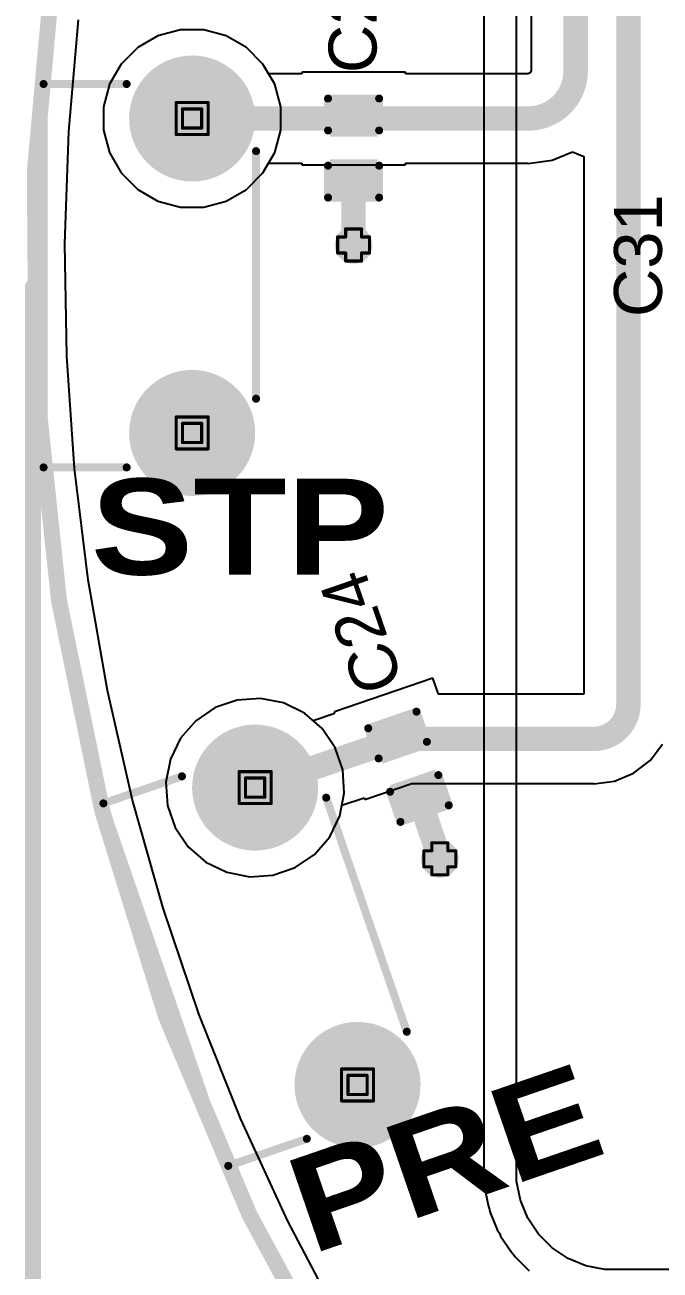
# Model space of a CAD drawing. Header units: inches. Extents: x -18 to 202, y -11 to 119.
# Drawn here: x -9.21 to 0.88, y 16.47 to 36.27 of the extents above; entities that cross this region are included whole.
import ezdxf

# ---------------------------------------------------------------- set-up
doc = ezdxf.new("R2010")
doc.units = ezdxf.units.IN
for name, color, linetype in [('Board Outline', 216, 'Continuous'), ('Bottom Layer', 5, 'Continuous'), ('Bottom Solder', 6, 'Continuous'), ('Dimension', 6, 'Continuous'), ('Drill Drawing', 1, 'Continuous'), ('Ground', 16, 'Continuous'), ('Keep-Out Layer', 6, 'Continuous'), ('Multi-Layer', 9, 'Continuous'), ('Pad Holes', 156, 'Continuous'), ('Power', 76, 'Continuous'), ('Top Layer', 1, 'Continuous'), ('Top Overlay', 2, 'Continuous'), ('Top Paste', 8, 'Continuous'), ('Top Solder', 216, 'Continuous'), ('Via Holes', 16, 'Continuous')]:
    doc.layers.add(name, color=color, linetype=linetype)
doc.styles.add('Arial', font='', dxfattribs={"height": 0.2})
doc.styles.add('Arial Black_Bold', font='', dxfattribs={"height": 0.2})
doc.styles.get('Arial').set_extended_font_data('Arial')
doc.styles.get('Arial Black_Bold').set_extended_font_data('Arial Black', bold=True)

# ---------------------------------------------------------------- blocks, each defined once
blk = doc.blocks.new('K2_1101DF_C4DW_01_6')
at = {"layer": 'Bottom Layer'}
h = blk.add_hatch(color=5, dxfattribs=at)
edge = h.paths.add_edge_path()
edge.add_arc((-2.5, 0), 0.9, 0, 360)
h = blk.add_hatch(color=5, dxfattribs=at)
edge = h.paths.add_edge_path()
edge.add_arc((2.5, 0), 0.9, 0, 360)
at = {"layer": 'Bottom Solder'}
h = blk.add_hatch(color=6, dxfattribs=at)
edge = h.paths.add_edge_path()
edge.add_arc((-2.5, 0), 1.002, 0, 360)
h = blk.add_hatch(color=6, dxfattribs=at)
edge = h.paths.add_edge_path()
edge.add_arc((2.5, 0), 1.002, 0, 360)
at = {"layer": 'Ground'}
h = blk.add_hatch(color=16, dxfattribs=at)
edge = h.paths.add_edge_path()
edge.add_arc((-2.5, 0), 0.9, 0, 360)
h = blk.add_hatch(color=16, dxfattribs=at)
edge = h.paths.add_edge_path()
edge.add_arc((2.5, 0), 0.9, 0, 360)
at = {"layer": 'Multi-Layer'}
h = blk.add_hatch(color=9, dxfattribs=at)
edge = h.paths.add_edge_path()
edge.add_arc((-2.5, 0), 0.9, 0, 360)
h = blk.add_hatch(color=9, dxfattribs=at)
edge = h.paths.add_edge_path()
edge.add_arc((2.5, 0), 0.9, 0, 360)
at = {"layer": 'Pad Holes'}
h = blk.add_hatch(color=7, dxfattribs=at)
edge = h.paths.add_edge_path()
edge.add_arc((-2.5, 0), 0.46, 0, 360)
h = blk.add_hatch(color=7, dxfattribs=at)
edge = h.paths.add_edge_path()
edge.add_arc((2.5, 0), 0.46, 0, 360)
at = {"layer": 'Power'}
h = blk.add_hatch(color=76, dxfattribs=at)
edge = h.paths.add_edge_path()
edge.add_arc((-2.5, 0), 0.9, 0, 360)
h = blk.add_hatch(color=76, dxfattribs=at)
edge = h.paths.add_edge_path()
edge.add_arc((2.5, 0), 0.9, 0, 360)
at = {"layer": 'Top Layer'}
h = blk.add_hatch(color=1, dxfattribs=at)
edge = h.paths.add_edge_path()
edge.add_arc((-2.5, 0), 0.9, 0, 360)
h = blk.add_hatch(color=1, dxfattribs=at)
edge = h.paths.add_edge_path()
edge.add_arc((2.5, 0), 0.9, 0, 360)
at = {"layer": 'Top Solder'}
h = blk.add_hatch(color=216, dxfattribs=at)
edge = h.paths.add_edge_path()
edge.add_arc((-2.5, 0), 1.002, 0, 360)
h = blk.add_hatch(color=216, dxfattribs=at)
edge = h.paths.add_edge_path()
edge.add_arc((2.5, 0), 1.002, 0, 360)
at = {"layer": 'Top Overlay', "const_width": 0.127}
for points in [[(-1.981, 1.016), (1.956, 1.016)], [(-3.048, -2.362), (-3.048, -1.041)], [(3.048, -2.362), (3.048, -1.041)], [(3.048, -2.362), (-3.048, -2.362)]]:
    blk.add_lwpolyline(points, dxfattribs=at)
at = {"layer": 'Top Overlay', "const_width": 0.0635}
for points in [[(-2.013, 1.016, 1), (-1.949, 1.016, 1)], [(1.924, 1.016, 1), (1.988, 1.016, 1)], [(-3.08, -1.041, 1), (-3.016, -1.041, 1)], [(3.016, -1.041, 1), (3.08, -1.041, 1)], [(-3.08, -2.362, 1), (-3.016, -2.362, 1)], [(-3.08, -2.362, 1), (-3.016, -2.362, 1)], [(3.016, -2.362, 1), (3.08, -2.362, 1)], [(3.016, -2.362, 1), (3.08, -2.362, 1)]]:
    blk.add_lwpolyline(points, format="xyb", close=True, dxfattribs=at)
blk = doc.blocks.new('K2_1101DF_C4DW_01_8')
at = {"layer": 'Bottom Layer'}
h = blk.add_hatch(color=5, dxfattribs=at)
edge = h.paths.add_edge_path()
edge.add_arc((-2.5, 0), 0.9, 0, 360)
h = blk.add_hatch(color=5, dxfattribs=at)
edge = h.paths.add_edge_path()
edge.add_arc((2.5, 0), 0.9, 0, 360)
at = {"layer": 'Bottom Solder'}
h = blk.add_hatch(color=6, dxfattribs=at)
edge = h.paths.add_edge_path()
edge.add_arc((-2.5, 0), 1.002, 0, 360)
h = blk.add_hatch(color=6, dxfattribs=at)
edge = h.paths.add_edge_path()
edge.add_arc((2.5, 0), 1.002, 0, 360)
at = {"layer": 'Ground'}
h = blk.add_hatch(color=16, dxfattribs=at)
edge = h.paths.add_edge_path()
edge.add_arc((-2.5, 0), 0.9, 0, 360)
h = blk.add_hatch(color=16, dxfattribs=at)
edge = h.paths.add_edge_path()
edge.add_arc((2.5, 0), 0.9, 0, 360)
at = {"layer": 'Multi-Layer'}
h = blk.add_hatch(color=9, dxfattribs=at)
edge = h.paths.add_edge_path()
edge.add_arc((-2.5, 0), 0.9, 0, 360)
h = blk.add_hatch(color=9, dxfattribs=at)
edge = h.paths.add_edge_path()
edge.add_arc((2.5, 0), 0.9, 0, 360)
at = {"layer": 'Pad Holes'}
h = blk.add_hatch(color=7, dxfattribs=at)
edge = h.paths.add_edge_path()
edge.add_arc((-2.5, 0), 0.46, 0, 360)
h = blk.add_hatch(color=7, dxfattribs=at)
edge = h.paths.add_edge_path()
edge.add_arc((2.5, 0), 0.46, 0, 360)
at = {"layer": 'Power'}
h = blk.add_hatch(color=76, dxfattribs=at)
edge = h.paths.add_edge_path()
edge.add_arc((-2.5, 0), 0.9, 0, 360)
h = blk.add_hatch(color=76, dxfattribs=at)
edge = h.paths.add_edge_path()
edge.add_arc((2.5, 0), 0.9, 0, 360)
at = {"layer": 'Top Layer'}
h = blk.add_hatch(color=1, dxfattribs=at)
edge = h.paths.add_edge_path()
edge.add_arc((-2.5, 0), 0.9, 0, 360)
h = blk.add_hatch(color=1, dxfattribs=at)
edge = h.paths.add_edge_path()
edge.add_arc((2.5, 0), 0.9, 0, 360)
at = {"layer": 'Top Solder'}
h = blk.add_hatch(color=216, dxfattribs=at)
edge = h.paths.add_edge_path()
edge.add_arc((-2.5, 0), 1.002, 0, 360)
h = blk.add_hatch(color=216, dxfattribs=at)
edge = h.paths.add_edge_path()
edge.add_arc((2.5, 0), 1.002, 0, 360)
at = {"layer": 'Top Overlay', "const_width": 0.127}
for points in [[(-1.981, 1.016), (1.956, 1.016)], [(-3.048, -2.362), (-3.048, -1.041)], [(3.048, -2.362), (3.048, -1.041)], [(-3.048, -2.362), (3.048, -2.362)]]:
    blk.add_lwpolyline(points, dxfattribs=at)
at = {"layer": 'Top Overlay', "const_width": 0.0635}
for points in [[(-2.013, 1.016, 1), (-1.949, 1.016, 1)], [(1.924, 1.016, 1), (1.988, 1.016, 1)], [(-3.08, -1.041, 1), (-3.016, -1.041, 1)], [(3.016, -1.041, 1), (3.08, -1.041, 1)], [(-3.08, -2.362, 1), (-3.016, -2.362, 1)], [(-3.08, -2.362, 1), (-3.016, -2.362, 1)], [(3.016, -2.362, 1), (3.08, -2.362, 1)], [(3.016, -2.362, 1), (3.08, -2.362, 1)]]:
    blk.add_lwpolyline(points, format="xyb", close=True, dxfattribs=at)
blk = doc.blocks.new('PJ_332A_6A_61')
at = {"layer": 'Bottom Layer'}
h = blk.add_hatch(color=5, dxfattribs=at)
edge = h.paths.add_edge_path()
edge.add_arc((-4.275, 2.5), 0.5, 270, 450)
edge.add_line((-4.275, 3), (-5.175, 3))
edge.add_arc((-5.175, 2.5), 0.5, 90, 270)
edge.add_line((-5.175, 2), (-4.275, 2))
h = blk.add_hatch(color=5, dxfattribs=at)
edge = h.paths.add_edge_path()
edge.add_arc((-4.275, 0.05), 0.7, 0, 360)
h = blk.add_hatch(color=5, dxfattribs=at)
edge = h.paths.add_edge_path()
edge.add_arc((2.725, 0.05), 0.7, 0, 360)
h = blk.add_hatch(color=5, dxfattribs=at)
edge = h.paths.add_edge_path()
edge.add_arc((-4.275, -2.95), 0.5, 270, 450)
edge.add_line((-4.275, -2.45), (-5.175, -2.45))
edge.add_arc((-5.175, -2.95), 0.5, 90, 270)
edge.add_line((-5.175, -3.45), (-4.275, -3.45))
at = {"layer": 'Bottom Solder'}
h = blk.add_hatch(color=6, dxfattribs=at)
edge = h.paths.add_edge_path()
edge.add_arc((-4.275, 2.5), 0.55, 270, 450)
edge.add_line((-4.275, 3.05), (-5.175, 3.05))
edge.add_arc((-5.175, 2.5), 0.55, 90, 270)
edge.add_line((-5.175, 1.95), (-4.275, 1.95))
h = blk.add_hatch(color=6, dxfattribs=at)
edge = h.paths.add_edge_path()
edge.add_arc((-4.275, 0.05), 0.802, 0, 360)
h = blk.add_hatch(color=6, dxfattribs=at)
edge = h.paths.add_edge_path()
edge.add_arc((2.725, 0.05), 0.802, 0, 360)
h = blk.add_hatch(color=6, dxfattribs=at)
edge = h.paths.add_edge_path()
edge.add_arc((-4.275, -2.95), 0.55, 270, 450)
edge.add_line((-4.275, -2.4), (-5.175, -2.4))
edge.add_arc((-5.175, -2.95), 0.55, 90, 270)
edge.add_line((-5.175, -3.5), (-4.275, -3.5))
at = {"layer": 'Ground'}
h = blk.add_hatch(color=16, dxfattribs=at)
edge = h.paths.add_edge_path()
edge.add_arc((-4.275, 2.5), 0.5, 270, 450)
edge.add_line((-4.275, 3), (-5.175, 3))
edge.add_arc((-5.175, 2.5), 0.5, 90, 270)
edge.add_line((-5.175, 2), (-4.275, 2))
h = blk.add_hatch(color=16, dxfattribs=at)
edge = h.paths.add_edge_path()
edge.add_arc((-4.275, 0.05), 0.7, 0, 360)
h = blk.add_hatch(color=16, dxfattribs=at)
edge = h.paths.add_edge_path()
edge.add_arc((2.725, 0.05), 0.7, 0, 360)
h = blk.add_hatch(color=16, dxfattribs=at)
edge = h.paths.add_edge_path()
edge.add_arc((-4.275, -2.95), 0.5, 270, 450)
edge.add_line((-4.275, -2.45), (-5.175, -2.45))
edge.add_arc((-5.175, -2.95), 0.5, 90, 270)
edge.add_line((-5.175, -3.45), (-4.275, -3.45))
at = {"layer": 'Multi-Layer'}
h = blk.add_hatch(color=9, dxfattribs=at)
edge = h.paths.add_edge_path()
edge.add_arc((-4.275, 2.5), 0.5, 270, 450)
edge.add_line((-4.275, 3), (-5.175, 3))
edge.add_arc((-5.175, 2.5), 0.5, 90, 270)
edge.add_line((-5.175, 2), (-4.275, 2))
h = blk.add_hatch(color=9, dxfattribs=at)
edge = h.paths.add_edge_path()
edge.add_arc((-4.275, 0.05), 0.7, 0, 360)
h = blk.add_hatch(color=9, dxfattribs=at)
edge = h.paths.add_edge_path()
edge.add_arc((2.725, 0.05), 0.7, 0, 360)
h = blk.add_hatch(color=9, dxfattribs=at)
edge = h.paths.add_edge_path()
edge.add_arc((-4.275, -2.95), 0.5, 270, 450)
edge.add_line((-4.275, -2.45), (-5.175, -2.45))
edge.add_arc((-5.175, -2.95), 0.5, 90, 270)
edge.add_line((-5.175, -3.45), (-4.275, -3.45))
at = {"layer": 'Pad Holes'}
h = blk.add_hatch(color=7, dxfattribs=at)
edge = h.paths.add_edge_path()
edge.add_arc((-4.275, 2.5), 0.3, 270, 450)
edge.add_line((-4.275, 2.8), (-5.175, 2.8))
edge.add_arc((-5.175, 2.5), 0.3, 90, 270)
edge.add_line((-5.175, 2.2), (-4.275, 2.2))
h = blk.add_hatch(color=7, dxfattribs=at)
edge = h.paths.add_edge_path()
edge.add_arc((-4.275, 0.05), 0.7, 0, 360)
h = blk.add_hatch(color=7, dxfattribs=at)
edge = h.paths.add_edge_path()
edge.add_arc((2.725, 0.05), 0.7, 0, 360)
h = blk.add_hatch(color=7, dxfattribs=at)
edge = h.paths.add_edge_path()
edge.add_arc((-4.275, -2.95), 0.3, 270, 450)
edge.add_line((-4.275, -2.65), (-5.175, -2.65))
edge.add_arc((-5.175, -2.95), 0.3, 90, 270)
edge.add_line((-5.175, -3.25), (-4.275, -3.25))
at = {"layer": 'Power'}
h = blk.add_hatch(color=76, dxfattribs=at)
edge = h.paths.add_edge_path()
edge.add_arc((-4.275, 2.5), 0.5, 270, 450)
edge.add_line((-4.275, 3), (-5.175, 3))
edge.add_arc((-5.175, 2.5), 0.5, 90, 270)
edge.add_line((-5.175, 2), (-4.275, 2))
h = blk.add_hatch(color=76, dxfattribs=at)
edge = h.paths.add_edge_path()
edge.add_arc((-4.275, 0.05), 0.7, 0, 360)
h = blk.add_hatch(color=76, dxfattribs=at)
edge = h.paths.add_edge_path()
edge.add_arc((2.725, 0.05), 0.7, 0, 360)
h = blk.add_hatch(color=76, dxfattribs=at)
edge = h.paths.add_edge_path()
edge.add_arc((-4.275, -2.95), 0.5, 270, 450)
edge.add_line((-4.275, -2.45), (-5.175, -2.45))
edge.add_arc((-5.175, -2.95), 0.5, 90, 270)
edge.add_line((-5.175, -3.45), (-4.275, -3.45))
at = {"layer": 'Top Layer'}
for points in [[(1.775, 4.4), (3.275, 4.4), (3.275, 2.8), (1.775, 2.8)], [(3.975, 4.4), (5.475, 4.4), (5.475, 2.8), (3.975, 2.8)], [(-2.025, -2.8), (-0.525, -2.8), (-0.525, -4.4), (-2.025, -4.4)], [(3.475, -2.8), (4.975, -2.8), (4.975, -4.4), (3.475, -4.4)]]:
    blk.add_hatch(color=1, dxfattribs=at).paths.add_polyline_path(points)
h = blk.add_hatch(color=1, dxfattribs=at)
edge = h.paths.add_edge_path()
edge.add_arc((-4.275, 2.5), 0.5, 270, 450)
edge.add_line((-4.275, 3), (-5.175, 3))
edge.add_arc((-5.175, 2.5), 0.5, 90, 270)
edge.add_line((-5.175, 2), (-4.275, 2))
h = blk.add_hatch(color=1, dxfattribs=at)
edge = h.paths.add_edge_path()
edge.add_arc((-4.275, 0.05), 0.7, 0, 360)
h = blk.add_hatch(color=1, dxfattribs=at)
edge = h.paths.add_edge_path()
edge.add_arc((2.725, 0.05), 0.7, 0, 360)
h = blk.add_hatch(color=1, dxfattribs=at)
edge = h.paths.add_edge_path()
edge.add_arc((-4.275, -2.95), 0.5, 270, 450)
edge.add_line((-4.275, -2.45), (-5.175, -2.45))
edge.add_arc((-5.175, -2.95), 0.5, 90, 270)
edge.add_line((-5.175, -3.45), (-4.275, -3.45))
at = {"layer": 'Top Paste'}
for points in [[(1.775, 4.4), (3.275, 4.4), (3.275, 2.8), (1.775, 2.8)], [(3.975, 4.4), (5.475, 4.4), (5.475, 2.8), (3.975, 2.8)], [(-2.025, -2.8), (-0.525, -2.8), (-0.525, -4.4), (-2.025, -4.4)], [(3.475, -2.8), (4.975, -2.8), (4.975, -4.4), (3.475, -4.4)]]:
    blk.add_hatch(color=8, dxfattribs=at).paths.add_polyline_path(points)
at = {"layer": 'Top Solder'}
for points in [[(1.725, 4.45), (3.325, 4.45), (3.325, 2.75), (1.725, 2.75)], [(3.925, 4.45), (5.525, 4.45), (5.525, 2.75), (3.925, 2.75)], [(-2.075, -2.75), (-0.475, -2.75), (-0.475, -4.45), (-2.075, -4.45)], [(3.425, -2.75), (5.025, -2.75), (5.025, -4.45), (3.425, -4.45)]]:
    blk.add_hatch(color=216, dxfattribs=at).paths.add_polyline_path(points)
h = blk.add_hatch(color=216, dxfattribs=at)
edge = h.paths.add_edge_path()
edge.add_arc((-4.275, 2.5), 0.55, 270, 450)
edge.add_line((-4.275, 3.05), (-5.175, 3.05))
edge.add_arc((-5.175, 2.5), 0.55, 90, 270)
edge.add_line((-5.175, 1.95), (-4.275, 1.95))
h = blk.add_hatch(color=216, dxfattribs=at)
edge = h.paths.add_edge_path()
edge.add_arc((-4.275, 0.05), 0.802, 0, 360)
h = blk.add_hatch(color=216, dxfattribs=at)
edge = h.paths.add_edge_path()
edge.add_arc((2.725, 0.05), 0.802, 0, 360)
h = blk.add_hatch(color=216, dxfattribs=at)
edge = h.paths.add_edge_path()
edge.add_arc((-4.275, -2.95), 0.55, 270, 450)
edge.add_line((-4.275, -2.4), (-5.175, -2.4))
edge.add_arc((-5.175, -2.95), 0.55, 90, 270)
edge.add_line((-5.175, -3.5), (-4.275, -3.5))
at = {"layer": 'Keep-Out Layer', "const_width": 0.254}
for points in [[(-8.763, 2.6), (-6.775, 2.6)], [(-6.775, 2.6), (-6.775, -2.6)], [(-8.763, -2.6), (-6.775, -2.6)]]:
    blk.add_lwpolyline(points, dxfattribs=at)
at = {"layer": 'Keep-Out Layer', "const_width": 0.127}
for points in [[(-8.827, 2.6, 1), (-8.7, 2.6, 1)], [(-6.839, 2.6, 1), (-6.712, 2.6, 1)], [(-6.839, 2.6, 1), (-6.712, 2.6, 1)], [(-8.827, -2.6, 1), (-8.7, -2.6, 1)], [(-6.839, -2.6, 1), (-6.712, -2.6, 1)], [(-6.839, -2.6, 1), (-6.712, -2.6, 1)]]:
    blk.add_lwpolyline(points, format="xyb", close=True, dxfattribs=at)
at = {"layer": 'Top Overlay', "const_width": 0.254}
for points in [[(-6.775, 3.2), (-5.511, 3.2)], [(-6.775, 3.2), (-6.775, -3.1)], [(-5.511, 3.2), (-5.28, 3.2)], [(-3.97, 3.2), (-3.62, 3.2)], [(-3.739, 3.2), (1.544, 3.2)], [(3.506, 3.2), (3.744, 3.2)], [(-8.775, 2.55), (-6.775, 2.55)], [(-8.775, 2.55), (-8.775, -2.49)], [(5.257, 2.569), (5.257, -3.1)], [(-8.775, -2.49), (-6.775, -2.49)], [(-6.775, -3.1), (-5.795, -3.1)], [(-3.456, -3.1), (-2.256, -3.1)], [(-0.294, -3.1), (3.244, -3.1)], [(5.206, -3.1), (5.257, -3.1)]]:
    blk.add_lwpolyline(points, dxfattribs=at)
at = {"layer": 'Top Overlay', "const_width": 0.127}
for points in [[(-6.839, 3.2, 1), (-6.712, 3.2, 1)], [(-6.839, 3.2, 1), (-6.712, 3.2, 1)], [(-5.575, 3.2, 1), (-5.448, 3.2, 1)], [(-5.575, 3.2, 1), (-5.448, 3.2, 1)], [(-5.343, 3.2, 1), (-5.216, 3.2, 1)], [(-4.034, 3.2, 1), (-3.907, 3.2, 1)], [(-3.802, 3.2, 1), (-3.675, 3.2, 1)], [(-3.684, 3.2, 1), (-3.557, 3.2, 1)], [(1.48, 3.2, 1), (1.607, 3.2, 1)], [(3.442, 3.2, 1), (3.569, 3.2, 1)], [(3.68, 3.2, 1), (3.807, 3.2, 1)], [(-8.839, 2.55, 1), (-8.712, 2.55, 1)], [(-8.839, 2.55, 1), (-8.712, 2.55, 1)], [(-6.839, 2.55, 1), (-6.712, 2.55, 1)], [(5.193, 2.569, 1), (5.32, 2.569, 1)], [(-8.839, -2.49, 1), (-8.712, -2.49, 1)], [(-8.839, -2.49, 1), (-8.712, -2.49, 1)], [(-6.839, -2.49, 1), (-6.712, -2.49, 1)], [(-6.839, -3.1, 1), (-6.712, -3.1, 1)], [(-6.839, -3.1, 1), (-6.712, -3.1, 1)], [(-5.858, -3.1, 1), (-5.731, -3.1, 1)], [(-3.519, -3.1, 1), (-3.392, -3.1, 1)], [(-2.32, -3.1, 1), (-2.193, -3.1, 1)], [(-0.357, -3.1, 1), (-0.23, -3.1, 1)], [(3.18, -3.1, 1), (3.307, -3.1, 1)], [(5.142, -3.1, 1), (5.269, -3.1, 1)], [(5.193, -3.1, 1), (5.32, -3.1, 1)], [(5.193, -3.1, 1), (5.32, -3.1, 1)]]:
    blk.add_lwpolyline(points, format="xyb", close=True, dxfattribs=at)
blk = doc.blocks.new('C___0402_83')
at = {"layer": 'Top Layer'}
for points in [[(-0.699, -0.318), (-0.699, 0.318), (-0.241, 0.318), (-0.241, -0.318)], [(0.241, -0.318), (0.241, 0.318), (0.699, 0.318), (0.699, -0.318)]]:
    blk.add_hatch(color=1, dxfattribs=at).paths.add_polyline_path(points)
at = {"layer": 'Top Paste'}
for points in [[(-0.699, -0.318), (-0.699, 0.318), (-0.241, 0.318), (-0.241, -0.318)], [(0.241, -0.318), (0.241, 0.318), (0.699, 0.318), (0.699, -0.318)]]:
    blk.add_hatch(color=8, dxfattribs=at).paths.add_polyline_path(points)
at = {"layer": 'Top Solder'}
for points in [[(-0.758, -0.377), (-0.758, 0.377), (-0.181, 0.377), (-0.181, -0.377)], [(0.181, -0.377), (0.181, 0.377), (0.758, 0.377), (0.758, -0.377)]]:
    blk.add_hatch(color=216, dxfattribs=at).paths.add_polyline_path(points)
at = {"layer": 'Top Overlay', "const_width": 0.127}
for points in [[(-0.787, 0.406), (-0.787, -0.406)], [(-0.279, 0.406), (-0.787, 0.406)], [(0.787, 0.406), (0.279, 0.406)], [(0.787, 0.406), (0.787, -0.406)], [(-0.787, -0.406), (-0.279, -0.406)], [(0.279, -0.406), (0.787, -0.406)]]:
    blk.add_lwpolyline(points, dxfattribs=at)
at = {"layer": 'Top Overlay', "const_width": 0.0635}
for points in [[(-0.819, 0.406, 1), (-0.756, 0.406, 1)], [(-0.819, 0.406, 1), (-0.756, 0.406, 1)], [(-0.311, 0.406, 1), (-0.248, 0.406, 1)], [(0.248, 0.406, 1), (0.311, 0.406, 1)], [(0.756, 0.406, 1), (0.819, 0.406, 1)], [(0.756, 0.406, 1), (0.819, 0.406, 1)], [(-0.819, -0.406, 1), (-0.756, -0.406, 1)], [(-0.819, -0.406, 1), (-0.756, -0.406, 1)], [(-0.311, -0.406, 1), (-0.248, -0.406, 1)], [(0.248, -0.406, 1), (0.311, -0.406, 1)], [(0.756, -0.406, 1), (0.819, -0.406, 1)], [(0.756, -0.406, 1), (0.819, -0.406, 1)]]:
    blk.add_lwpolyline(points, format="xyb", close=True, dxfattribs=at)
blk = doc.blocks.new('C___0402_85')
at = {"layer": 'Top Layer'}
for points in [[(-0.699, -0.318), (-0.699, 0.318), (-0.241, 0.318), (-0.241, -0.318)], [(0.241, -0.318), (0.241, 0.318), (0.699, 0.318), (0.699, -0.318)]]:
    blk.add_hatch(color=1, dxfattribs=at).paths.add_polyline_path(points)
at = {"layer": 'Top Paste'}
for points in [[(-0.699, -0.318), (-0.699, 0.318), (-0.241, 0.318), (-0.241, -0.318)], [(0.241, -0.318), (0.241, 0.318), (0.699, 0.318), (0.699, -0.318)]]:
    blk.add_hatch(color=8, dxfattribs=at).paths.add_polyline_path(points)
at = {"layer": 'Top Solder'}
for points in [[(-0.758, -0.377), (-0.758, 0.377), (-0.181, 0.377), (-0.181, -0.377)], [(0.181, -0.377), (0.181, 0.377), (0.758, 0.377), (0.758, -0.377)]]:
    blk.add_hatch(color=216, dxfattribs=at).paths.add_polyline_path(points)
at = {"layer": 'Top Overlay', "const_width": 0.127}
for points in [[(-0.279, 0.406), (-0.787, 0.406)], [(-0.787, 0.406), (-0.787, -0.406)], [(0.787, 0.406), (0.279, 0.406)], [(0.787, 0.406), (0.787, -0.406)], [(-0.279, -0.406), (-0.787, -0.406)], [(0.787, -0.406), (0.279, -0.406)]]:
    blk.add_lwpolyline(points, dxfattribs=at)
at = {"layer": 'Top Overlay', "const_width": 0.0635}
for points in [[(-0.819, 0.406, 1), (-0.756, 0.406, 1)], [(-0.819, 0.406, 1), (-0.756, 0.406, 1)], [(-0.311, 0.406, 1), (-0.248, 0.406, 1)], [(0.248, 0.406, 1), (0.311, 0.406, 1)], [(0.756, 0.406, 1), (0.819, 0.406, 1)], [(0.756, 0.406, 1), (0.819, 0.406, 1)], [(-0.819, -0.406, 1), (-0.756, -0.406, 1)], [(-0.819, -0.406, 1), (-0.756, -0.406, 1)], [(-0.311, -0.406, 1), (-0.248, -0.406, 1)], [(0.248, -0.406, 1), (0.311, -0.406, 1)], [(0.756, -0.406, 1), (0.819, -0.406, 1)], [(0.756, -0.406, 1), (0.819, -0.406, 1)]]:
    blk.add_lwpolyline(points, format="xyb", close=True, dxfattribs=at)

msp = doc.modelspace()

# ---------------------------------------------------------------- hatches: boundary and pattern name
at = {"layer": 'Bottom Layer'}
h = msp.add_hatch(color=5, dxfattribs=at)
edge = h.paths.add_edge_path()
edge.add_arc((-3.988, 32.769), 0.3, 0, 360)
h = msp.add_hatch(color=5, dxfattribs=at)
edge = h.paths.add_edge_path()
edge.add_arc((-2.616, 23.008), 0.3, 0, 360)
at = {"layer": 'Ground'}
h = msp.add_hatch(color=16, dxfattribs=at)
edge = h.paths.add_edge_path()
edge.add_arc((-3.988, 32.769), 0.3, 0, 360)
h = msp.add_hatch(color=16, dxfattribs=at)
edge = h.paths.add_edge_path()
edge.add_arc((-2.616, 23.008), 0.3, 0, 360)
at = {"layer": 'Power'}
h = msp.add_hatch(color=76, dxfattribs=at)
edge = h.paths.add_edge_path()
edge.add_arc((-3.988, 32.769), 0.3, 0, 360)
h = msp.add_hatch(color=76, dxfattribs=at)
edge = h.paths.add_edge_path()
edge.add_arc((-2.616, 23.008), 0.3, 0, 360)
at = {"layer": 'Top Layer'}
h = msp.add_hatch(color=1, dxfattribs=at)
edge = h.paths.add_edge_path()
edge.add_arc((-3.988, 32.769), 0.3, 0, 360)
h = msp.add_hatch(color=1, dxfattribs=at)
edge = h.paths.add_edge_path()
edge.add_arc((-2.616, 23.008), 0.3, 0, 360)
at = {"layer": 'Via Holes'}
h = msp.add_hatch(color=7, dxfattribs=at)
edge = h.paths.add_edge_path()
edge.add_arc((-3.988, 32.769), 0.15, 0, 360)
h = msp.add_hatch(color=7, dxfattribs=at)
edge = h.paths.add_edge_path()
edge.add_arc((-2.616, 23.008), 0.15, 0, 360)

# ---------------------------------------------------------------- linework, layer by layer
at = {"layer": 'Board Outline', "const_width": 0.254}
msp.add_lwpolyline([(44.23, 62.31, -3.535496), (7.565, 62.289)], format="xyb", dxfattribs=at)
at = {"layer": 'Bottom Layer'}
for p, q in [((-8.516, 34.571), (-8.362, 36.351)), ((-7.098, 36.092), (-7.419, 35.907)), ((-6.74, 36.188), (-7.098, 36.092)), ((-6.369, 36.188), (-6.74, 36.188)), ((-6.011, 36.092), (-6.369, 36.188)), ((-5.69, 35.907), (-6.011, 36.092)), ((-7.419, 35.907), (-7.681, 35.645)), ((-5.428, 35.645), (-5.69, 35.907)), ((-7.681, 35.645), (-7.866, 35.324)), ((-5.242, 35.324), (-5.428, 35.645)), ((-7.866, 35.324), (-7.962, 34.965)), ((-5.146, 34.965), (-5.242, 35.324)), ((-7.962, 34.965), (-7.962, 34.595)), ((-5.146, 34.595), (-5.146, 34.965)), ((-8.578, 32.786), (-8.516, 34.571)), ((-7.962, 34.595), (-7.866, 34.237)), ((-5.242, 34.237), (-5.146, 34.595)), ((-7.866, 34.237), (-7.681, 33.916)), ((-5.428, 33.916), (-5.242, 34.237)), ((-7.681, 33.916), (-7.419, 33.653)), ((-5.69, 33.653), (-5.428, 33.916)), ((-7.419, 33.653), (-7.098, 33.468)), ((-7.098, 33.468), (-6.74, 33.372)), ((-6.369, 33.372), (-6.011, 33.468)), ((-6.011, 33.468), (-5.69, 33.653)), ((-6.74, 33.372), (-6.369, 33.372)), ((-8.547, 30.999), (-8.578, 32.786)), ((-8.424, 29.217), (-8.547, 30.999)), ((-8.209, 27.443), (-8.424, 29.217)), ((-7.902, 25.683), (-8.209, 27.443)), ((-7.504, 23.941), (-7.902, 25.683)), ((-5.466, 25.558), (-5.836, 25.532)), ((-5.102, 25.487), (-5.466, 25.558)), ((-6.186, 25.412), (-6.494, 25.204)), ((-5.836, 25.532), (-6.186, 25.412)), ((-4.769, 25.325), (-5.102, 25.487)), ((-6.494, 25.204), (-6.737, 24.925)), ((-4.489, 25.082), (-4.769, 25.325)), ((-4.282, 24.774), (-4.489, 25.082)), ((-6.737, 24.925), (-6.899, 24.591)), ((-4.161, 24.424), (-4.282, 24.774)), ((-6.899, 24.591), (-6.97, 24.227)), ((-4.135, 24.054), (-4.161, 24.424)), ((-6.97, 24.227), (-6.944, 23.858)), ((-4.206, 23.69), (-4.135, 24.054)), ((-7.017, 22.222), (-7.504, 23.941)), ((-6.944, 23.858), (-6.823, 23.507)), ((-4.368, 23.357), (-4.206, 23.69)), ((-6.823, 23.507), (-6.616, 23.2)), ((-6.616, 23.2), (-6.336, 22.956)), ((-4.611, 23.077), (-4.368, 23.357)), ((-4.919, 22.87), (-4.611, 23.077)), ((-6.336, 22.956), (-6.003, 22.794)), ((-6.003, 22.794), (-5.639, 22.723)), ((-5.269, 22.749), (-4.919, 22.87)), ((-5.639, 22.723), (-5.269, 22.749)), ((-6.442, 20.53), (-7.017, 22.222)), ((-5.779, 18.871), (-6.442, 20.53)), ((-5.032, 17.248), (-5.779, 18.871)), ((-4.201, 15.666), (-5.032, 17.248))]:
    msp.add_line(p, q, dxfattribs=at)
at = {"layer": 'Dimension', "const_width": 0.254}
msp.add_lwpolyline([(-9.086, -10.77), (-9.086, 32.104)], dxfattribs=at)
at = {"layer": 'Dimension', "const_width": 0.127}
msp.add_lwpolyline([(-9.149, 32.104, 1), (-9.022, 32.104, 1)], format="xyb", close=True, dxfattribs=at)
at = {"layer": 'Drill Drawing', "const_width": 0.0508}
for points in [[(-6.808, 35.034), (-6.3, 35.034)], [(-6.808, 34.526), (-6.808, 35.034)], [(-6.3, 34.526), (-6.3, 35.034)], [(-6.707, 34.932), (-6.402, 34.932)], [(-6.707, 34.628), (-6.707, 34.932)], [(-6.402, 34.628), (-6.402, 34.932)], [(-6.707, 34.628), (-6.402, 34.628)], [(-6.808, 34.526), (-6.3, 34.526)], [(-4.242, 32.642), (-4.242, 32.896)], [(-4.242, 32.896), (-4.115, 32.896)], [(-4.115, 32.896), (-4.115, 33.023)], [(-4.115, 33.023), (-3.861, 33.023)], [(-3.861, 32.896), (-3.861, 33.023)], [(-3.861, 32.896), (-3.734, 32.896)], [(-3.734, 32.642), (-3.734, 32.896)], [(-4.242, 32.642), (-4.115, 32.642)], [(-4.115, 32.515), (-4.115, 32.642)], [(-4.115, 32.515), (-3.861, 32.515)], [(-3.861, 32.642), (-3.734, 32.642)], [(-3.861, 32.515), (-3.861, 32.642)], [(-6.808, 30.034), (-6.3, 30.034)], [(-6.808, 29.526), (-6.808, 30.034)], [(-6.707, 29.932), (-6.402, 29.932)], [(-6.707, 29.628), (-6.707, 29.932)], [(-6.402, 29.628), (-6.402, 29.932)], [(-6.3, 29.526), (-6.3, 30.034)], [(-6.808, 29.526), (-6.3, 29.526)], [(-6.707, 29.628), (-6.402, 29.628)], [(-5.806, 24.395), (-5.298, 24.395)], [(-5.806, 23.887), (-5.806, 24.395)], [(-5.298, 23.887), (-5.298, 24.395)], [(-5.705, 24.293), (-5.4, 24.293)], [(-5.705, 23.988), (-5.705, 24.293)], [(-5.4, 23.988), (-5.4, 24.293)], [(-5.705, 23.988), (-5.4, 23.988)], [(-5.806, 23.887), (-5.298, 23.887)], [(-2.743, 23.135), (-2.743, 23.262)], [(-2.743, 23.262), (-2.489, 23.262)], [(-2.489, 23.135), (-2.489, 23.262)], [(-2.87, 22.881), (-2.87, 23.135)], [(-2.87, 23.135), (-2.743, 23.135)], [(-2.489, 23.135), (-2.362, 23.135)], [(-2.362, 22.881), (-2.362, 23.135)], [(-2.87, 22.881), (-2.743, 22.881)], [(-2.743, 22.754), (-2.743, 22.881)], [(-2.743, 22.754), (-2.489, 22.754)], [(-2.489, 22.881), (-2.362, 22.881)], [(-2.489, 22.754), (-2.489, 22.881)], [(-4.179, 19.667), (-3.671, 19.667)], [(-4.179, 19.159), (-4.179, 19.667)], [(-3.671, 19.159), (-3.671, 19.667)], [(-4.077, 19.565), (-3.772, 19.565)], [(-4.077, 19.261), (-4.077, 19.565)], [(-3.772, 19.261), (-3.772, 19.565)], [(-4.077, 19.261), (-3.772, 19.261)], [(-4.179, 19.159), (-3.671, 19.159)]]:
    msp.add_lwpolyline(points, dxfattribs=at)
at = {"layer": 'Drill Drawing', "const_width": 0.0254}
for points in [[(-6.821, 35.034, 1), (-6.796, 35.034, 1)], [(-6.821, 35.034, 1), (-6.796, 35.034, 1)], [(-6.313, 35.034, 1), (-6.288, 35.034, 1)], [(-6.313, 35.034, 1), (-6.288, 35.034, 1)], [(-6.72, 34.932, 1), (-6.694, 34.932, 1)], [(-6.72, 34.932, 1), (-6.694, 34.932, 1)], [(-6.415, 34.932, 1), (-6.389, 34.932, 1)], [(-6.415, 34.932, 1), (-6.389, 34.932, 1)], [(-6.72, 34.628, 1), (-6.694, 34.628, 1)], [(-6.72, 34.628, 1), (-6.694, 34.628, 1)], [(-6.415, 34.628, 1), (-6.389, 34.628, 1)], [(-6.415, 34.628, 1), (-6.389, 34.628, 1)], [(-6.821, 34.526, 1), (-6.796, 34.526, 1)], [(-6.821, 34.526, 1), (-6.796, 34.526, 1)], [(-6.313, 34.526, 1), (-6.288, 34.526, 1)], [(-6.313, 34.526, 1), (-6.288, 34.526, 1)], [(-4.255, 32.896, 1), (-4.229, 32.896, 1)], [(-4.255, 32.896, 1), (-4.229, 32.896, 1)], [(-4.128, 33.023, 1), (-4.102, 33.023, 1)], [(-4.128, 33.023, 1), (-4.102, 33.023, 1)], [(-4.128, 32.896, 1), (-4.102, 32.896, 1)], [(-4.128, 32.896, 1), (-4.102, 32.896, 1)], [(-3.873, 33.023, 1), (-3.848, 33.023, 1)], [(-3.873, 33.023, 1), (-3.848, 33.023, 1)], [(-3.873, 32.896, 1), (-3.848, 32.896, 1)], [(-3.873, 32.896, 1), (-3.848, 32.896, 1)], [(-3.747, 32.896, 1), (-3.721, 32.896, 1)], [(-3.747, 32.896, 1), (-3.721, 32.896, 1)], [(-4.255, 32.642, 1), (-4.229, 32.642, 1)], [(-4.255, 32.642, 1), (-4.229, 32.642, 1)], [(-4.128, 32.642, 1), (-4.102, 32.642, 1)], [(-4.128, 32.642, 1), (-4.102, 32.642, 1)], [(-4.128, 32.515, 1), (-4.102, 32.515, 1)], [(-4.128, 32.515, 1), (-4.102, 32.515, 1)], [(-3.873, 32.642, 1), (-3.848, 32.642, 1)], [(-3.873, 32.642, 1), (-3.848, 32.642, 1)], [(-3.873, 32.515, 1), (-3.848, 32.515, 1)], [(-3.873, 32.515, 1), (-3.848, 32.515, 1)], [(-3.747, 32.642, 1), (-3.721, 32.642, 1)], [(-3.747, 32.642, 1), (-3.721, 32.642, 1)], [(-6.821, 30.034, 1), (-6.796, 30.034, 1)], [(-6.821, 30.034, 1), (-6.796, 30.034, 1)], [(-6.72, 29.932, 1), (-6.694, 29.932, 1)], [(-6.72, 29.932, 1), (-6.694, 29.932, 1)], [(-6.415, 29.932, 1), (-6.389, 29.932, 1)], [(-6.415, 29.932, 1), (-6.389, 29.932, 1)], [(-6.313, 30.034, 1), (-6.288, 30.034, 1)], [(-6.313, 30.034, 1), (-6.288, 30.034, 1)], [(-6.821, 29.526, 1), (-6.796, 29.526, 1)], [(-6.821, 29.526, 1), (-6.796, 29.526, 1)], [(-6.72, 29.628, 1), (-6.694, 29.628, 1)], [(-6.72, 29.628, 1), (-6.694, 29.628, 1)], [(-6.415, 29.628, 1), (-6.389, 29.628, 1)], [(-6.415, 29.628, 1), (-6.389, 29.628, 1)], [(-6.313, 29.526, 1), (-6.288, 29.526, 1)], [(-6.313, 29.526, 1), (-6.288, 29.526, 1)], [(-5.819, 24.395, 1), (-5.794, 24.395, 1)], [(-5.819, 24.395, 1), (-5.794, 24.395, 1)], [(-5.311, 24.395, 1), (-5.286, 24.395, 1)], [(-5.311, 24.395, 1), (-5.286, 24.395, 1)], [(-5.718, 24.293, 1), (-5.692, 24.293, 1)], [(-5.718, 24.293, 1), (-5.692, 24.293, 1)], [(-5.413, 24.293, 1), (-5.387, 24.293, 1)], [(-5.413, 24.293, 1), (-5.387, 24.293, 1)], [(-5.718, 23.988, 1), (-5.692, 23.988, 1)], [(-5.718, 23.988, 1), (-5.692, 23.988, 1)], [(-5.413, 23.988, 1), (-5.387, 23.988, 1)], [(-5.413, 23.988, 1), (-5.387, 23.988, 1)], [(-5.819, 23.887, 1), (-5.794, 23.887, 1)], [(-5.819, 23.887, 1), (-5.794, 23.887, 1)], [(-5.311, 23.887, 1), (-5.286, 23.887, 1)], [(-5.311, 23.887, 1), (-5.286, 23.887, 1)], [(-2.756, 23.262, 1), (-2.731, 23.262, 1)], [(-2.756, 23.262, 1), (-2.731, 23.262, 1)], [(-2.502, 23.262, 1), (-2.477, 23.262, 1)], [(-2.502, 23.262, 1), (-2.477, 23.262, 1)], [(-2.883, 23.135, 1), (-2.858, 23.135, 1)], [(-2.883, 23.135, 1), (-2.858, 23.135, 1)], [(-2.756, 23.135, 1), (-2.731, 23.135, 1)], [(-2.756, 23.135, 1), (-2.731, 23.135, 1)], [(-2.502, 23.135, 1), (-2.477, 23.135, 1)], [(-2.502, 23.135, 1), (-2.477, 23.135, 1)], [(-2.375, 23.135, 1), (-2.35, 23.135, 1)], [(-2.375, 23.135, 1), (-2.35, 23.135, 1)], [(-2.883, 22.881, 1), (-2.858, 22.881, 1)], [(-2.883, 22.881, 1), (-2.858, 22.881, 1)], [(-2.756, 22.881, 1), (-2.731, 22.881, 1)], [(-2.756, 22.881, 1), (-2.731, 22.881, 1)], [(-2.756, 22.754, 1), (-2.731, 22.754, 1)], [(-2.756, 22.754, 1), (-2.731, 22.754, 1)], [(-2.502, 22.881, 1), (-2.477, 22.881, 1)], [(-2.502, 22.881, 1), (-2.477, 22.881, 1)], [(-2.502, 22.754, 1), (-2.477, 22.754, 1)], [(-2.502, 22.754, 1), (-2.477, 22.754, 1)], [(-2.375, 22.881, 1), (-2.35, 22.881, 1)], [(-2.375, 22.881, 1), (-2.35, 22.881, 1)], [(-4.191, 19.667, 1), (-4.166, 19.667, 1)], [(-4.191, 19.667, 1), (-4.166, 19.667, 1)], [(-3.683, 19.667, 1), (-3.658, 19.667, 1)], [(-3.683, 19.667, 1), (-3.658, 19.667, 1)], [(-4.09, 19.565, 1), (-4.064, 19.565, 1)], [(-4.09, 19.565, 1), (-4.064, 19.565, 1)], [(-3.785, 19.565, 1), (-3.76, 19.565, 1)], [(-3.785, 19.565, 1), (-3.76, 19.565, 1)], [(-4.09, 19.261, 1), (-4.064, 19.261, 1)], [(-4.09, 19.261, 1), (-4.064, 19.261, 1)], [(-3.785, 19.261, 1), (-3.76, 19.261, 1)], [(-3.785, 19.261, 1), (-3.76, 19.261, 1)], [(-4.191, 19.159, 1), (-4.166, 19.159, 1)], [(-4.191, 19.159, 1), (-4.166, 19.159, 1)], [(-3.683, 19.159, 1), (-3.658, 19.159, 1)], [(-3.683, 19.159, 1), (-3.658, 19.159, 1)]]:
    msp.add_lwpolyline(points, format="xyb", close=True, dxfattribs=at)
at = {"layer": 'Ground'}
for p, q in [((-8.516, 34.571), (-8.362, 36.351)), ((-7.098, 36.092), (-7.419, 35.907)), ((-6.74, 36.188), (-7.098, 36.092)), ((-6.369, 36.188), (-6.74, 36.188)), ((-6.011, 36.092), (-6.369, 36.188)), ((-5.69, 35.907), (-6.011, 36.092)), ((-7.419, 35.907), (-7.681, 35.645)), ((-5.428, 35.645), (-5.69, 35.907)), ((-7.681, 35.645), (-7.866, 35.324)), ((-5.242, 35.324), (-5.428, 35.645)), ((-7.866, 35.324), (-7.962, 34.965)), ((-5.146, 34.965), (-5.242, 35.324)), ((-7.962, 34.965), (-7.962, 34.595)), ((-5.146, 34.595), (-5.146, 34.965)), ((-8.578, 32.786), (-8.516, 34.571)), ((-7.962, 34.595), (-7.866, 34.237)), ((-5.242, 34.237), (-5.146, 34.595)), ((-7.866, 34.237), (-7.681, 33.916)), ((-5.428, 33.916), (-5.242, 34.237)), ((-7.681, 33.916), (-7.419, 33.653)), ((-5.69, 33.653), (-5.428, 33.916)), ((-7.419, 33.653), (-7.098, 33.468)), ((-7.098, 33.468), (-6.74, 33.372)), ((-6.369, 33.372), (-6.011, 33.468)), ((-6.011, 33.468), (-5.69, 33.653)), ((-6.74, 33.372), (-6.369, 33.372)), ((-8.547, 30.999), (-8.578, 32.786)), ((-8.424, 29.217), (-8.547, 30.999)), ((-8.209, 27.443), (-8.424, 29.217)), ((-7.902, 25.683), (-8.209, 27.443)), ((-7.504, 23.941), (-7.902, 25.683)), ((-5.466, 25.558), (-5.836, 25.532)), ((-5.102, 25.487), (-5.466, 25.558)), ((-6.186, 25.412), (-6.494, 25.204)), ((-5.836, 25.532), (-6.186, 25.412)), ((-4.769, 25.325), (-5.102, 25.487)), ((-6.494, 25.204), (-6.737, 24.925)), ((-4.489, 25.082), (-4.769, 25.325)), ((-4.282, 24.774), (-4.489, 25.082)), ((-6.737, 24.925), (-6.899, 24.591)), ((-4.161, 24.424), (-4.282, 24.774)), ((-6.899, 24.591), (-6.97, 24.227)), ((-4.135, 24.054), (-4.161, 24.424)), ((-6.97, 24.227), (-6.944, 23.858)), ((-4.206, 23.69), (-4.135, 24.054)), ((-7.017, 22.222), (-7.504, 23.941)), ((-6.944, 23.858), (-6.823, 23.507)), ((-4.368, 23.357), (-4.206, 23.69)), ((-6.823, 23.507), (-6.616, 23.2)), ((-6.616, 23.2), (-6.336, 22.956)), ((-4.611, 23.077), (-4.368, 23.357)), ((-4.919, 22.87), (-4.611, 23.077)), ((-6.336, 22.956), (-6.003, 22.794)), ((-6.003, 22.794), (-5.639, 22.723)), ((-5.269, 22.749), (-4.919, 22.87)), ((-5.639, 22.723), (-5.269, 22.749)), ((-6.442, 20.53), (-7.017, 22.222)), ((-5.779, 18.871), (-6.442, 20.53)), ((-5.032, 17.248), (-5.779, 18.871)), ((-4.201, 15.666), (-5.032, 17.248))]:
    msp.add_line(p, q, dxfattribs=at)
at = {"layer": 'Power'}
for p, q in [((-1.915, 42.546), (-1.915, 18.034)), ((-1.397, 18.034), (-1.397, 42.546)), ((-8.516, 34.571), (-8.362, 36.351)), ((-7.098, 36.092), (-7.419, 35.907)), ((-6.74, 36.188), (-7.098, 36.092)), ((-6.369, 36.188), (-6.74, 36.188)), ((-6.011, 36.092), (-6.369, 36.188)), ((-5.69, 35.907), (-6.011, 36.092)), ((-7.419, 35.907), (-7.681, 35.645)), ((-5.428, 35.645), (-5.69, 35.907)), ((-7.681, 35.645), (-7.866, 35.324)), ((-5.242, 35.324), (-5.428, 35.645)), ((-7.866, 35.324), (-7.962, 34.965)), ((-5.146, 34.965), (-5.242, 35.324)), ((-7.962, 34.965), (-7.962, 34.595)), ((-5.146, 34.595), (-5.146, 34.965)), ((-8.578, 32.786), (-8.516, 34.571)), ((-7.962, 34.595), (-7.866, 34.237)), ((-5.242, 34.237), (-5.146, 34.595)), ((-7.866, 34.237), (-7.681, 33.916)), ((-5.428, 33.916), (-5.242, 34.237)), ((-7.681, 33.916), (-7.419, 33.653)), ((-5.69, 33.653), (-5.428, 33.916)), ((-7.419, 33.653), (-7.098, 33.468)), ((-7.098, 33.468), (-6.74, 33.372)), ((-6.369, 33.372), (-6.011, 33.468)), ((-6.011, 33.468), (-5.69, 33.653)), ((-6.74, 33.372), (-6.369, 33.372)), ((-8.547, 30.999), (-8.578, 32.786)), ((-8.424, 29.217), (-8.547, 30.999)), ((-8.209, 27.443), (-8.424, 29.217)), ((-7.902, 25.683), (-8.209, 27.443)), ((-7.504, 23.941), (-7.902, 25.683)), ((-5.466, 25.558), (-5.836, 25.532)), ((-5.102, 25.487), (-5.466, 25.558)), ((-6.186, 25.412), (-6.494, 25.204)), ((-5.836, 25.532), (-6.186, 25.412)), ((-4.769, 25.325), (-5.102, 25.487)), ((-6.494, 25.204), (-6.737, 24.925)), ((-4.489, 25.082), (-4.769, 25.325)), ((-4.282, 24.774), (-4.489, 25.082)), ((-6.737, 24.925), (-6.899, 24.591)), ((-4.161, 24.424), (-4.282, 24.774)), ((-6.899, 24.591), (-6.97, 24.227)), ((-4.135, 24.054), (-4.161, 24.424)), ((-6.97, 24.227), (-6.944, 23.858)), ((-4.206, 23.69), (-4.135, 24.054)), ((-7.017, 22.222), (-7.504, 23.941)), ((-6.944, 23.858), (-6.823, 23.507)), ((-4.368, 23.357), (-4.206, 23.69)), ((-6.823, 23.507), (-6.616, 23.2)), ((-6.616, 23.2), (-6.336, 22.956)), ((-4.611, 23.077), (-4.368, 23.357)), ((-4.919, 22.87), (-4.611, 23.077)), ((-6.336, 22.956), (-6.003, 22.794)), ((-6.003, 22.794), (-5.639, 22.723)), ((-5.269, 22.749), (-4.919, 22.87)), ((-5.639, 22.723), (-5.269, 22.749)), ((-6.442, 20.53), (-7.017, 22.222)), ((-5.779, 18.871), (-6.442, 20.53)), ((-5.032, 17.248), (-5.779, 18.871)), ((-1.915, 18.034), (-1.915, 17.881)), ((-1.397, 17.881), (-1.397, 18.034)), ((-1.915, 17.881), (-1.905, 17.831)), ((-1.905, 17.831), (-1.905, 17.78)), ((-1.337, 17.58), (-1.397, 17.881)), ((-1.905, 17.78), (-1.845, 17.479)), ((-1.845, 17.479), (-1.826, 17.432)), ((-1.826, 17.432), (-1.816, 17.382)), ((-1.22, 17.297), (-1.337, 17.58)), ((-4.201, 15.666), (-5.032, 17.248)), ((-1.816, 17.382), (-1.698, 17.098)), ((-1.049, 17.042), (-1.22, 17.297)), ((-1.698, 17.098), (-1.67, 17.056)), ((-1.67, 17.056), (-1.65, 17.009)), ((-0.833, 16.825), (-1.049, 17.042)), ((-1.65, 17.009), (-1.48, 16.754)), ((-1.48, 16.754), (-1.444, 16.718)), ((-1.444, 16.718), (-1.416, 16.675)), ((-1.416, 16.675), (-1.199, 16.458)), ((-0.578, 16.654), (-0.833, 16.825)), ((-0.294, 16.537), (-0.578, 16.654)), ((0.007, 16.477), (-0.294, 16.537)), ((0.16, 16.477), (0.007, 16.477)), ((19.803, 16.477), (0.16, 16.477))]:
    msp.add_line(p, q, dxfattribs=at)
at = {"layer": 'Top Layer'}
for p, q in [((-1.166, 43.461), (-1.166, 35.535)), ((-8.516, 34.571), (-8.362, 36.351)), ((-7.098, 36.092), (-7.419, 35.907)), ((-6.74, 36.188), (-7.098, 36.092)), ((-6.369, 36.188), (-6.74, 36.188)), ((-6.011, 36.092), (-6.369, 36.188)), ((-5.69, 35.907), (-6.011, 36.092)), ((-7.419, 35.907), (-7.681, 35.645)), ((-5.428, 35.645), (-5.69, 35.907)), ((-7.681, 35.645), (-7.866, 35.324)), ((-5.338, 35.489), (-5.428, 35.645)), ((-4.813, 35.489), (-5.338, 35.489)), ((-3.162, 35.517), (-4.813, 35.517)), ((-4.813, 35.517), (-4.813, 35.489)), ((-3.162, 35.489), (-3.162, 35.517)), ((-1.212, 35.489), (-3.162, 35.489)), ((-1.182, 35.505), (-1.212, 35.492)), ((-1.212, 35.492), (-1.212, 35.489)), ((-1.169, 35.535), (-1.182, 35.505)), ((-1.166, 35.535), (-1.169, 35.535)), ((-7.866, 35.324), (-7.962, 34.965)), ((-7.962, 34.965), (-7.962, 34.595)), ((-8.578, 32.786), (-8.516, 34.571)), ((-7.962, 34.595), (-7.866, 34.237)), ((-7.866, 34.237), (-7.681, 33.916)), ((-5.428, 33.916), (-5.338, 34.071)), ((-5.338, 34.071), (-4.813, 34.071)), ((-4.813, 34.071), (-4.813, 34.043)), ((-3.162, 34.043), (-3.162, 34.071)), ((-3.162, 34.071), (-1.212, 34.071)), ((-1.212, 34.065), (-0.831, 34.115)), ((-1.212, 34.071), (-1.212, 34.065)), ((-0.831, 34.115), (-0.506, 34.25)), ((-0.506, 34.25), (-0.328, 34.178)), ((-0.328, 34.178), (-0.328, 25.625)), ((-7.681, 33.916), (-7.419, 33.653)), ((-5.69, 33.653), (-5.428, 33.916)), ((-4.813, 34.043), (-3.162, 34.043)), ((-7.419, 33.653), (-7.098, 33.468)), ((-7.098, 33.468), (-6.74, 33.372)), ((-6.369, 33.372), (-6.011, 33.468)), ((-6.011, 33.468), (-5.69, 33.653)), ((-6.74, 33.372), (-6.369, 33.372)), ((-8.547, 30.999), (-8.578, 32.786)), ((-8.424, 29.217), (-8.547, 30.999)), ((-8.209, 27.443), (-8.424, 29.217)), ((-7.902, 25.683), (-8.209, 27.443)), ((-2.728, 25.881), (-4.289, 25.344)), ((-2.639, 25.625), (-2.728, 25.881)), ((-7.504, 23.941), (-7.902, 25.683)), ((-5.466, 25.558), (-5.836, 25.532)), ((-5.102, 25.487), (-5.466, 25.558)), ((-0.328, 25.625), (-2.639, 25.625)), ((-6.186, 25.412), (-6.494, 25.204)), ((-5.836, 25.532), (-6.186, 25.412)), ((-4.769, 25.325), (-5.102, 25.487)), ((-4.289, 25.344), (-4.304, 25.313)), ((-4.289, 25.344), (-4.289, 25.344)), ((-6.494, 25.204), (-6.737, 24.925)), ((-4.628, 25.203), (-4.769, 25.325)), ((-4.304, 25.313), (-4.628, 25.203)), ((-6.737, 24.925), (-6.899, 24.591)), ((0.725, 24.572), (0.925, 24.833)), ((-6.899, 24.591), (-6.97, 24.227)), ((0.463, 24.371), (0.725, 24.572)), ((0.159, 24.245), (0.463, 24.371)), ((-6.97, 24.227), (-6.944, 23.858)), ((-3.809, 23.951), (-3.064, 24.207)), ((-3.064, 24.207), (-0.168, 24.207)), ((-0.168, 24.202), (0.159, 24.245)), ((-0.168, 24.207), (-0.168, 24.202)), ((-4.173, 23.861), (-3.819, 23.98)), ((-3.819, 23.98), (-3.809, 23.951)), ((-7.017, 22.222), (-7.504, 23.941)), ((-6.944, 23.858), (-6.823, 23.507)), ((-4.206, 23.69), (-4.173, 23.861)), ((-4.368, 23.357), (-4.206, 23.69)), ((-6.823, 23.507), (-6.616, 23.2)), ((-6.616, 23.2), (-6.336, 22.956)), ((-4.611, 23.077), (-4.368, 23.357)), ((-4.919, 22.87), (-4.611, 23.077)), ((-6.336, 22.956), (-6.003, 22.794)), ((-6.003, 22.794), (-5.639, 22.723)), ((-5.269, 22.749), (-4.919, 22.87)), ((-5.639, 22.723), (-5.269, 22.749)), ((-6.442, 20.53), (-7.017, 22.222)), ((-5.779, 18.871), (-6.442, 20.53)), ((-5.032, 17.248), (-5.779, 18.871)), ((-4.201, 15.666), (-5.032, 17.248))]:
    msp.add_line(p, q, dxfattribs=at)
at = {"layer": 'Top Layer', "const_width": 0.389}
for points in [[(-0.457, 35.535), (-0.457, 47.774)], [(0.381, 25.465), (0.381, 47.69)], [(-6.554, 34.78), (-3.988, 34.78)], [(-3.988, 34.78), (-1.212, 34.78)], [(-3.988, 32.769), (-3.988, 33.84)], [(-5.552, 24.141), (-3.268, 24.916)], [(-3.268, 24.916), (-0.168, 24.916)], [(-2.962, 24.027), (-2.616, 23.008)]]:
    msp.add_lwpolyline(points, dxfattribs=at)
for points in [[(-0.457, 35.535, -0.414214), (-1.212, 34.78)], [(0.381, 25.465, -0.414214), (-0.168, 24.916)]]:
    msp.add_lwpolyline(points, format="xyb", dxfattribs=at)
at = {"layer": 'Top Layer', "const_width": 0.195}
for points in [[(-0.555, 35.535, 1), (-0.36, 35.535, 1)], [(-0.555, 35.535, 1), (-0.36, 35.535, 1)], [(-6.652, 34.78, 1), (-6.457, 34.78, 1)], [(-4.085, 34.78, 1), (-3.89, 34.78, 1)], [(-4.085, 34.78, 1), (-3.89, 34.78, 1)], [(-1.309, 34.78, 1), (-1.114, 34.78, 1)], [(-1.309, 34.78, 1), (-1.114, 34.78, 1)], [(-4.085, 33.84, 1), (-3.89, 33.84, 1)], [(-4.085, 32.769, 1), (-3.89, 32.769, 1)], [(0.284, 25.465, 1), (0.478, 25.465, 1)], [(0.284, 25.465, 1), (0.478, 25.465, 1)], [(-3.366, 24.916, 1), (-3.171, 24.916, 1)], [(-3.366, 24.916, 1), (-3.171, 24.916, 1)], [(-0.265, 24.916, 1), (-0.07, 24.916, 1)], [(-0.265, 24.916, 1), (-0.07, 24.916, 1)], [(-5.65, 24.141, 1), (-5.455, 24.141, 1)], [(-3.06, 24.027, 1), (-2.865, 24.027, 1)], [(-2.714, 23.008, 1), (-2.519, 23.008, 1)]]:
    msp.add_lwpolyline(points, format="xyb", close=True, dxfattribs=at)

# ---------------------------------------------------------------- block references
for name, p, rotation in [('K2_1101DF_C4DW_01_6', (-6.554, 32.28), 270), ('C___0402_83', (-3.988, 34.31), 90), ('K2_1101DF_C4DW_01_8', (-4.739, 21.777), 289), ('C___0402_85', (-3.115, 24.472), 109), ('PJ_332A_6A_61', (6.168, 12.597), 45)]:
    msp.add_blockref(name, p, dxfattribs=dict(rotation=rotation))

# ---------------------------------------------------------------- texts
at = {"layer": 'Top Overlay'}
for s, height, rotation, style, p in [('C26', 0.762, 90, 'Arial', (-3.623, 35.501)), ('C31', 0.762, 90, 'Arial', (0.914, 31.623)), ('STP', 1.524, 360, 'Arial Black_Bold', (-8.164, 27.528)), ('C24', 0.762, 109, 'Arial', (-3.189, 25.8)), ('PRE', 1.524, 19, 'Arial Black_Bold', (-4.657, 16.715))]:
    msp.add_text(s, height=height, rotation=rotation, dxfattribs=dict(at, style=style)).set_placement(p)

doc.saveas('drawing.dxf')
